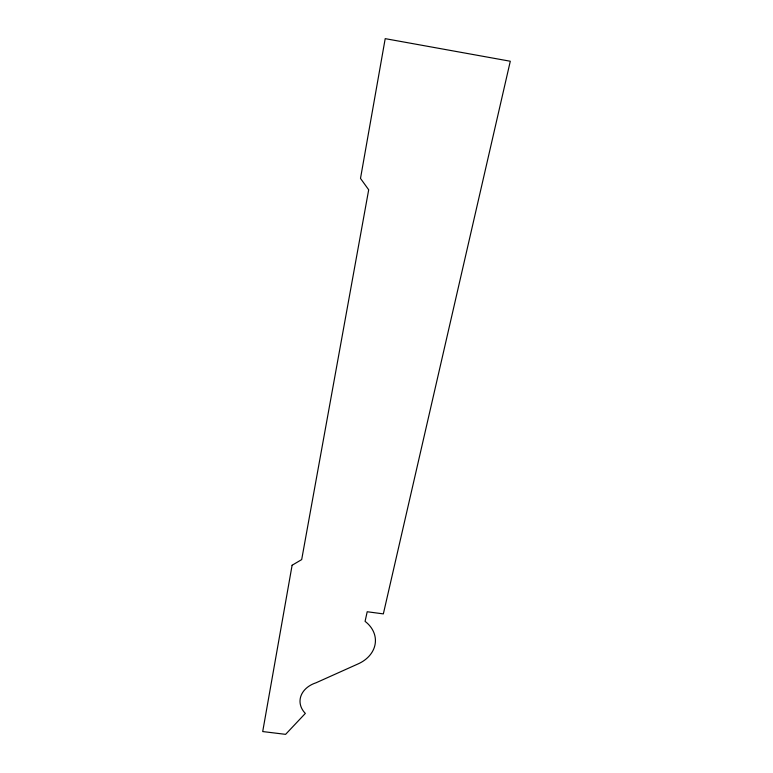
<?xml version="1.0" encoding="UTF-8"?>
<svg xmlns="http://www.w3.org/2000/svg" width="773" height="773" viewBox="0 0 773 773"><rect width="100%" height="100%" fill="white"/><g stroke="black" fill="none" stroke-linecap="round" stroke-linejoin="round"><path stroke-width="1.16" d="M292.107 565.247L262.704 731.558L285.604 734.35L305.345 713.411A26.717 20.233 0.7 0 1 316.012 682.801L357.909 663.988A34.273 26.842 0.2 0 0 365.078 621.357L367.204 611.743L383.35 613.888L510.296 61.241L385.205 38.65L360.498 178.418L368.692 189.781L301.683 559.594L292.107 565.247"/></g></svg>
